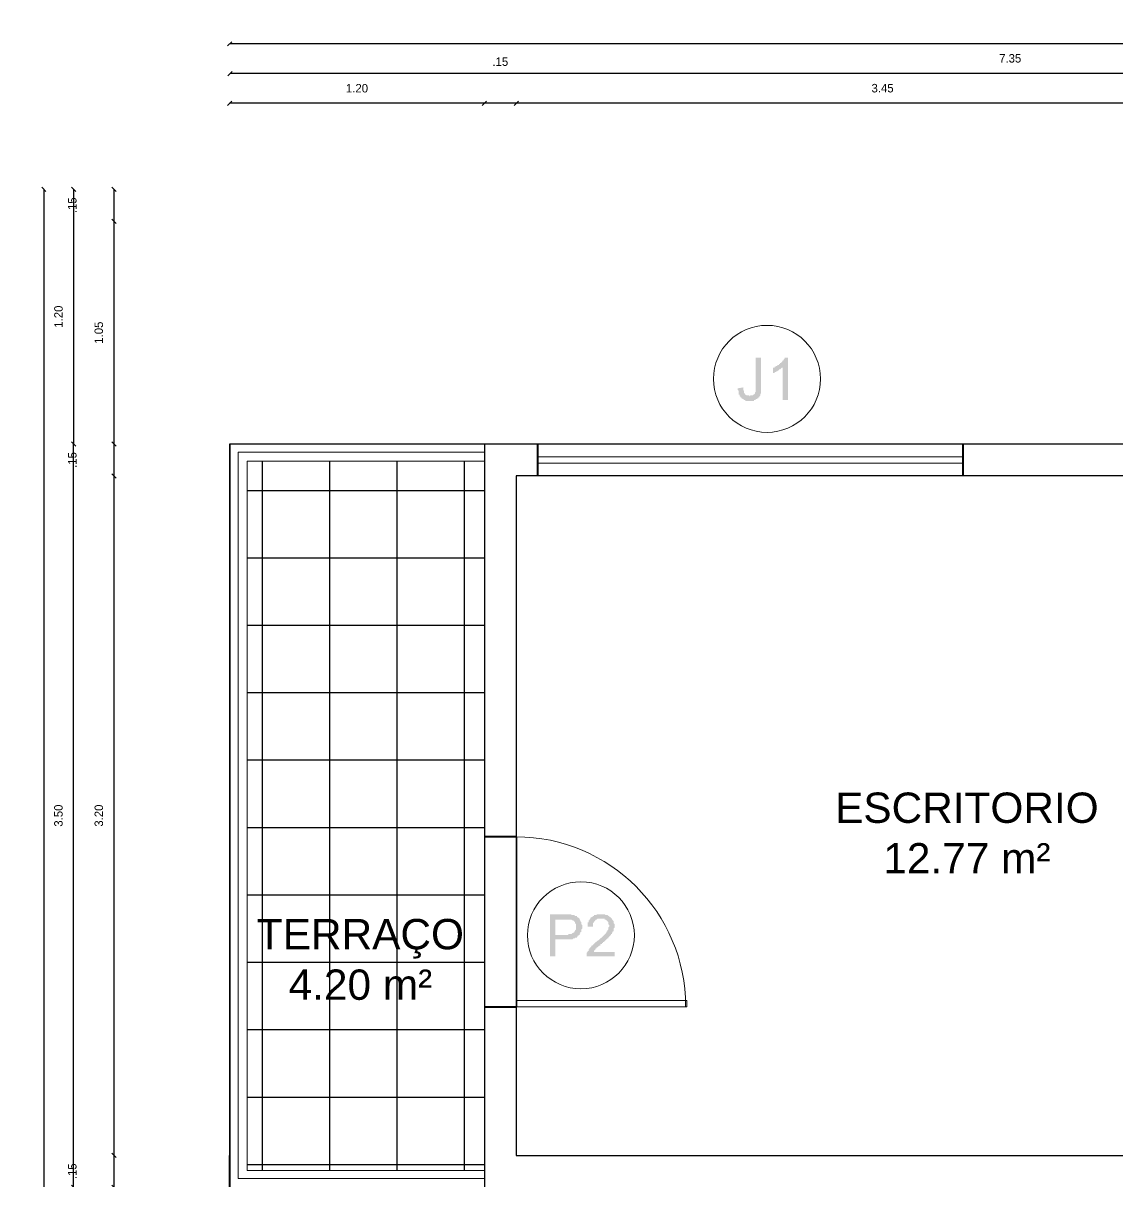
# Model space of a CAD drawing. Header units: metres. Extents: x 6 to 145, y 4 to 18.
# Drawn here: x 41.1 to 46.26, y 11.35 to 16.81 of the extents above; entities that cross this region are included whole.
import ezdxf

# ---------------------------------------------------------------- set-up
doc = ezdxf.new("R2010")
doc.units = ezdxf.units.M
doc.linetypes.add('DASHED2', pattern=[0.375, 0.25, -0.125])
doc.layers.get('0').update_dxf_attribs({"linetype": 'DASHED2'})
for name, color, linetype in [('03-parede vista', 6, 'Continuous'), ('05-esquadria vista', 5, 'Continuous'), ('18-Textos', 7, 'Continuous'), ('ARQ - Cotas', 9, 'Continuous'), ('ARQ_', 7, 'Continuous'), ('B_02', 7, 'Continuous'), ('COTA', 5, 'Continuous'), ('MB 01', 7, 'Continuous'), ('O 01', 7, 'Continuous'), ('Q_ESQ CT', 7, 'Continuous'), ('XT', 7, 'Continuous')]:
    doc.layers.add(name, color=color, linetype=linetype)
doc.styles.add('ISA', font='stylu.ttf')
doc.styles.get("Standard").update_dxf_attribs({"font": 'arial.ttf'})
doc.dimstyles.new('ANAPAULA25', dxfattribs={"dimscale": 0, "dimtxt": 0.04, "dimasz": 0.02, "dimexe": 0.1, "dimexo": 0.4, "dimgap": 0.05, "dimtad": 1, "dimzin": 4, "dimdsep": 46, "dimtxsty": 'ISA', "dimblk": 'OBLIQUE', "dimcen": 0.03, "dimse1": 1, "dimse2": 1, "dimclrd": 256, "dimclrt": 256, "dimadec": 0, "dimazin": 0, "dimtfac": 1, "dimtmove": 2, "dimatfit": 3, "dimldrblk": 'OPEN30', "dimfxl": 0.1, "dimtolj": 1, "dimtzin": 0, "dimlwd": -1, "dimarcsym": 0})

# ---------------------------------------------------------------- blocks, each defined once
blk = doc.blocks.new('_Oblique')
at = {"color": 0, "linetype": 'ByBlock', "lineweight": -2}
blk.add_line((-0.5, -0.5), (0.5, 0.5), dxfattribs=at)
blk = doc.blocks.new('*D265')
at = {"layer": 'COTA', "ltscale": 1000, "transparency": 16777216}
blk.add_line((43.2734, 4.4915), (43.4234, 4.4915), dxfattribs=at)
at = {"layer": 'Defpoints', "color": 0, "ltscale": 1000, "transparency": 16777216}
for p in [(43.4234, 11.4732), (43.2734, 11.3232), (43.4234, 4.4915)]:
    blk.add_point(p, dxfattribs=at)
at = {"layer": 'COTA', "ltscale": 1000, "transparency": 16777216, "xscale": 0.02, "yscale": 0.02, "zscale": 0.02, "rotation": 180}
blk.add_blockref('_Oblique', (43.2734, 4.4915), dxfattribs=at)
at = {"layer": 'COTA', "ltscale": 1000, "transparency": 16777216, "xscale": 0.02, "yscale": 0.02, "zscale": 0.02}
blk.add_blockref('_Oblique', (43.4234, 4.4915), dxfattribs=at)
at = {"layer": 'COTA', "ltscale": 1000, "transparency": 16777216, "insert": (43.3484, 4.2539), "char_height": 0.04, "attachment_point": 5, "style": 'ISA'}
blk.add_mtext('\\A1;.15', dxfattribs=at)
blk = doc.blocks.new('_Open30')
at = {"layer": 'ARQ - Cotas', "color": 0, "lineweight": -2}
for p, q in [((-1, 0.27), (0, 0)), ((0, 0), (-1, -0.27)), ((0, 0), (-1, 0))]:
    blk.add_line(p, q, dxfattribs=at)
blk = doc.blocks.new('*D266')
at = {"layer": 'COTA', "ltscale": 1000, "transparency": 16777216}
blk.add_line((43.4234, 4.4915), (44.6734, 4.4915), dxfattribs=at)
at = {"layer": 'Defpoints', "color": 0, "ltscale": 1000, "transparency": 16777216}
for p in [(43.4234, 11.4732), (44.6734, 11.3232), (44.6734, 4.4915)]:
    blk.add_point(p, dxfattribs=at)
at = {"layer": 'COTA', "ltscale": 1000, "transparency": 16777216, "xscale": 0.02, "yscale": 0.02, "zscale": 0.02, "rotation": 180}
blk.add_blockref('_Oblique', (43.4234, 4.4915), dxfattribs=at)
at = {"layer": 'COTA', "ltscale": 1000, "transparency": 16777216, "xscale": 0.02, "yscale": 0.02, "zscale": 0.02}
blk.add_blockref('_Oblique', (44.6734, 4.4915), dxfattribs=at)
at = {"layer": 'COTA', "ltscale": 1000, "transparency": 16777216, "insert": (44.0484, 4.5624), "char_height": 0.04, "attachment_point": 5, "style": 'ISA'}
blk.add_mtext('\\A1;1.25', dxfattribs=at)
blk = doc.blocks.new('*D300')
at = {"layer": 'COTA', "ltscale": 1000, "transparency": 16777216}
blk.add_line((46.8734, 16.4281), (43.4234, 16.4281), dxfattribs=at)
at = {"layer": 'Defpoints', "color": 0, "ltscale": 1000, "transparency": 16777216}
for p in [(43.4234, 16.4281), (43.4234, 14.6732), (46.8734, 14.6732)]:
    blk.add_point(p, dxfattribs=at)
at = {"layer": 'COTA', "ltscale": 1000, "transparency": 16777216, "xscale": 0.02, "yscale": 0.02, "zscale": 0.02, "rotation": 180}
blk.add_blockref('_Oblique', (43.4234, 16.4281), dxfattribs=at)
at = {"layer": 'COTA', "ltscale": 1000, "transparency": 16777216, "xscale": 0.02, "yscale": 0.02, "zscale": 0.02}
blk.add_blockref('_Oblique', (46.8734, 16.4281), dxfattribs=at)
at = {"layer": 'COTA', "ltscale": 1000, "transparency": 16777216, "insert": (45.1484, 16.499), "char_height": 0.04, "attachment_point": 5, "style": 'ISA'}
blk.add_mtext('\\A1;3.45', dxfattribs=at)
blk = doc.blocks.new('*D301')
at = {"layer": 'COTA', "ltscale": 1000, "transparency": 16777216}
blk.add_line((43.4234, 16.4281), (43.2734, 16.4281), dxfattribs=at)
at = {"layer": 'Defpoints', "color": 0, "ltscale": 1000, "transparency": 16777216}
for p in [(43.2734, 16.4281), (43.2734, 14.6732), (43.4234, 14.6732)]:
    blk.add_point(p, dxfattribs=at)
at = {"layer": 'COTA', "ltscale": 1000, "transparency": 16777216, "xscale": 0.02, "yscale": 0.02, "zscale": 0.02, "rotation": 180}
blk.add_blockref('_Oblique', (43.2734, 16.4281), dxfattribs=at)
at = {"layer": 'COTA', "ltscale": 1000, "transparency": 16777216, "xscale": 0.02, "yscale": 0.02, "zscale": 0.02}
blk.add_blockref('_Oblique', (43.4234, 16.4281), dxfattribs=at)
at = {"layer": 'COTA', "ltscale": 1000, "transparency": 16777216, "insert": (43.3484, 16.624), "char_height": 0.04, "attachment_point": 5, "style": 'ISA'}
blk.add_mtext('\\A1;.15', dxfattribs=at)
blk = doc.blocks.new('*D302')
at = {"layer": 'COTA', "ltscale": 1000, "transparency": 16777216}
blk.add_line((43.2734, 16.4281), (42.0734, 16.4281), dxfattribs=at)
at = {"layer": 'Defpoints', "color": 0, "ltscale": 1000, "transparency": 16777216}
for p in [(42.0734, 16.4281), (42.0734, 14.8232), (43.2734, 14.8232)]:
    blk.add_point(p, dxfattribs=at)
at = {"layer": 'COTA', "ltscale": 1000, "transparency": 16777216, "xscale": 0.02, "yscale": 0.02, "zscale": 0.02, "rotation": 180}
blk.add_blockref('_Oblique', (42.0734, 16.4281), dxfattribs=at)
at = {"layer": 'COTA', "ltscale": 1000, "transparency": 16777216, "xscale": 0.02, "yscale": 0.02, "zscale": 0.02}
blk.add_blockref('_Oblique', (43.2734, 16.4281), dxfattribs=at)
at = {"layer": 'COTA', "ltscale": 1000, "transparency": 16777216, "insert": (42.6734, 16.4988), "char_height": 0.04, "attachment_point": 5, "style": 'ISA'}
blk.add_mtext('\\A1;1.20', dxfattribs=at)
blk = doc.blocks.new('*D305')
at = {"layer": 'COTA', "ltscale": 1000, "transparency": 16777216}
blk.add_line((49.4234, 16.5681), (42.0757, 16.5681), dxfattribs=at)
at = {"layer": 'Defpoints', "color": 0, "ltscale": 1000, "transparency": 16777216}
for p in [(42.0757, 16.5681), (42.0757, 14.8226), (49.4234, 14.8232)]:
    blk.add_point(p, dxfattribs=at)
at = {"layer": 'COTA', "ltscale": 1000, "transparency": 16777216, "xscale": 0.02, "yscale": 0.02, "zscale": 0.02, "rotation": 180}
blk.add_blockref('_Oblique', (42.0757, 16.5681), dxfattribs=at)
at = {"layer": 'COTA', "ltscale": 1000, "transparency": 16777216, "xscale": 0.02, "yscale": 0.02, "zscale": 0.02}
blk.add_blockref('_Oblique', (49.4234, 16.5681), dxfattribs=at)
at = {"layer": 'COTA', "ltscale": 1000, "transparency": 16777216, "insert": (45.7496, 16.6396), "char_height": 0.04, "attachment_point": 5, "style": 'ISA'}
blk.add_mtext('\\A1;7.35', dxfattribs=at)
blk = doc.blocks.new('*D306')
at = {"layer": 'COTA', "ltscale": 1000, "transparency": 16777216}
blk.add_line((56.1734, 16.7081), (42.0734, 16.7081), dxfattribs=at)
at = {"layer": 'Defpoints', "color": 0, "ltscale": 1000, "transparency": 16777216}
for p in [(42.0734, 16.7081), (42.0734, 12.0732), (56.1734, 12.0732)]:
    blk.add_point(p, dxfattribs=at)
at = {"layer": 'COTA', "ltscale": 1000, "transparency": 16777216, "xscale": 0.02, "yscale": 0.02, "zscale": 0.02, "rotation": 180}
blk.add_blockref('_Oblique', (42.0734, 16.7081), dxfattribs=at)
at = {"layer": 'COTA', "ltscale": 1000, "transparency": 16777216, "xscale": 0.02, "yscale": 0.02, "zscale": 0.02}
blk.add_blockref('_Oblique', (56.1734, 16.7081), dxfattribs=at)
at = {"layer": 'COTA', "ltscale": 1000, "transparency": 16777216, "insert": (49.1234, 16.7792), "char_height": 0.04, "attachment_point": 5, "style": 'ISA'}
blk.add_mtext('\\A1;14.10', dxfattribs=at)
blk = doc.blocks.new('*D307')
at = {"layer": 'COTA', "ltscale": 1000, "transparency": 16777216}
blk.add_line((41.5287, 16.0232), (41.5287, 15.8725), dxfattribs=at)
at = {"layer": 'Defpoints', "color": 0, "ltscale": 1000, "transparency": 16777216}
for p in [(49.4234, 16.0232), (41.5287, 15.8725), (49.425, 15.8725)]:
    blk.add_point(p, dxfattribs=at)
at = {"layer": 'COTA', "ltscale": 1000, "transparency": 16777216, "xscale": 0.02, "yscale": 0.02, "zscale": 0.02}
for p, rotation in [((41.5287, 16.0232), 90), ((41.5287, 15.8725), 270)]:
    blk.add_blockref('_Oblique', p, dxfattribs=dict(at, rotation=rotation))
at = {"layer": 'COTA', "ltscale": 1000, "transparency": 16777216, "insert": (41.3328, 15.9478), "char_height": 0.04, "attachment_point": 5, "rotation": 90, "style": 'ISA'}
blk.add_mtext('\\A1;.15', dxfattribs=at)
blk = doc.blocks.new('*D308')
at = {"layer": 'COTA', "ltscale": 1000, "transparency": 16777216}
blk.add_line((41.5287, 15.8725), (41.5287, 14.8232), dxfattribs=at)
at = {"layer": 'Defpoints', "color": 0, "ltscale": 1000, "transparency": 16777216}
for p in [(49.425, 15.8725), (41.5287, 14.8232), (49.425, 14.8232)]:
    blk.add_point(p, dxfattribs=at)
at = {"layer": 'COTA', "ltscale": 1000, "transparency": 16777216, "xscale": 0.02, "yscale": 0.02, "zscale": 0.02}
for p, rotation in [((41.5287, 15.8725), 90), ((41.5287, 14.8232), 270)]:
    blk.add_blockref('_Oblique', p, dxfattribs=dict(at, rotation=rotation))
at = {"layer": 'COTA', "ltscale": 1000, "transparency": 16777216, "insert": (41.4576, 15.3478), "char_height": 0.04, "attachment_point": 5, "rotation": 90, "style": 'ISA'}
blk.add_mtext('\\A1;1.05', dxfattribs=at)
blk = doc.blocks.new('*D309')
at = {"layer": 'COTA', "ltscale": 1000, "transparency": 16777216}
blk.add_line((41.5287, 14.8232), (41.5287, 14.6732), dxfattribs=at)
at = {"layer": 'Defpoints', "color": 0, "ltscale": 1000, "transparency": 16777216}
for p in [(49.4234, 14.8232), (41.5287, 14.6732), (49.4234, 14.6732)]:
    blk.add_point(p, dxfattribs=at)
at = {"layer": 'COTA', "ltscale": 1000, "transparency": 16777216, "xscale": 0.02, "yscale": 0.02, "zscale": 0.02}
for p, rotation in [((41.5287, 14.8232), 90), ((41.5287, 14.6732), 270)]:
    blk.add_blockref('_Oblique', p, dxfattribs=dict(at, rotation=rotation))
at = {"layer": 'COTA', "ltscale": 1000, "transparency": 16777216, "insert": (41.3328, 14.7482), "char_height": 0.04, "attachment_point": 5, "rotation": 90, "style": 'ISA'}
blk.add_mtext('\\A1;.15', dxfattribs=at)
blk = doc.blocks.new('*D310')
at = {"layer": 'COTA', "ltscale": 1000, "transparency": 16777216}
blk.add_line((41.5287, 14.6732), (41.5287, 11.4732), dxfattribs=at)
at = {"layer": 'Defpoints', "color": 0, "ltscale": 1000, "transparency": 16777216}
for p in [(43.4234, 14.6732), (41.5287, 11.4732), (43.4234, 11.4732)]:
    blk.add_point(p, dxfattribs=at)
at = {"layer": 'COTA', "ltscale": 1000, "transparency": 16777216, "xscale": 0.02, "yscale": 0.02, "zscale": 0.02}
for p, rotation in [((41.5287, 14.6732), 90), ((41.5287, 11.4732), 270)]:
    blk.add_blockref('_Oblique', p, dxfattribs=dict(at, rotation=rotation))
at = {"layer": 'COTA', "ltscale": 1000, "transparency": 16777216, "insert": (41.4578, 13.0732), "char_height": 0.04, "attachment_point": 5, "rotation": 90, "style": 'ISA'}
blk.add_mtext('\\A1;3.20', dxfattribs=at)
blk = doc.blocks.new('*D311')
at = {"layer": 'COTA', "ltscale": 1000, "transparency": 16777216}
blk.add_line((41.5287, 11.4732), (41.5287, 11.3232), dxfattribs=at)
at = {"layer": 'Defpoints', "color": 0, "ltscale": 1000, "transparency": 16777216}
for p in [(43.4234, 11.4732), (41.5287, 11.3232), (43.4234, 11.3232)]:
    blk.add_point(p, dxfattribs=at)
at = {"layer": 'COTA', "ltscale": 1000, "transparency": 16777216, "xscale": 0.02, "yscale": 0.02, "zscale": 0.02}
for p, rotation in [((41.5287, 11.4732), 90), ((41.5287, 11.3232), 270)]:
    blk.add_blockref('_Oblique', p, dxfattribs=dict(at, rotation=rotation))
at = {"layer": 'COTA', "ltscale": 1000, "transparency": 16777216, "insert": (41.3328, 11.3982), "char_height": 0.04, "attachment_point": 5, "rotation": 90, "style": 'ISA'}
blk.add_mtext('\\A1;.15', dxfattribs=at)
blk = doc.blocks.new('*D318')
at = {"layer": 'COTA', "ltscale": 1000, "transparency": 16777216}
blk.add_line((41.3387, 11.3232), (41.3387, 14.8232), dxfattribs=at)
at = {"layer": 'Defpoints', "color": 0, "ltscale": 1000, "transparency": 16777216}
for p in [(41.3387, 14.8232), (42.0734, 14.8232), (42.0734, 11.3232)]:
    blk.add_point(p, dxfattribs=at)
at = {"layer": 'COTA', "ltscale": 1000, "transparency": 16777216, "xscale": 0.02, "yscale": 0.02, "zscale": 0.02}
for p, rotation in [((41.3387, 14.8232), 90), ((41.3387, 11.3232), 270)]:
    blk.add_blockref('_Oblique', p, dxfattribs=dict(at, rotation=rotation))
at = {"layer": 'COTA', "ltscale": 1000, "transparency": 16777216, "insert": (41.2676, 13.0732), "char_height": 0.04, "attachment_point": 5, "rotation": 90, "style": 'ISA'}
blk.add_mtext('\\A1;3.50', dxfattribs=at)
blk = doc.blocks.new('*D319')
at = {"layer": 'COTA', "ltscale": 1000, "transparency": 16777216}
blk.add_line((41.3387, 16.0232), (41.3387, 14.8232), dxfattribs=at)
at = {"layer": 'Defpoints', "color": 0, "ltscale": 1000, "transparency": 16777216}
for p in [(49.4234, 16.0232), (41.3387, 14.8232), (49.4234, 14.8232)]:
    blk.add_point(p, dxfattribs=at)
at = {"layer": 'COTA', "ltscale": 1000, "transparency": 16777216, "xscale": 0.02, "yscale": 0.02, "zscale": 0.02}
for p, rotation in [((41.3387, 16.0232), 90), ((41.3387, 14.8232), 270)]:
    blk.add_blockref('_Oblique', p, dxfattribs=dict(at, rotation=rotation))
at = {"layer": 'COTA', "ltscale": 1000, "transparency": 16777216, "insert": (41.2679, 15.4232), "char_height": 0.04, "attachment_point": 5, "rotation": 90, "style": 'ISA'}
blk.add_mtext('\\A1;1.20', dxfattribs=at)
blk = doc.blocks.new('*D320')
at = {"layer": 'COTA', "ltscale": 1000, "transparency": 16777216}
blk.add_line((41.1987, 16.0232), (41.1987, 5.8732), dxfattribs=at)
at = {"layer": 'Defpoints', "color": 0, "ltscale": 1000, "transparency": 16777216}
for p in [(49.4234, 16.0232), (41.1987, 5.8732), (51.2234, 5.8732)]:
    blk.add_point(p, dxfattribs=at)
at = {"layer": 'COTA', "ltscale": 1000, "transparency": 16777216, "xscale": 0.02, "yscale": 0.02, "zscale": 0.02}
for p, rotation in [((41.1987, 16.0232), 90), ((41.1987, 5.8732), 270)]:
    blk.add_blockref('_Oblique', p, dxfattribs=dict(at, rotation=rotation))
at = {"layer": 'COTA', "ltscale": 1000, "transparency": 16777216, "insert": (41.1276, 10.9482), "char_height": 0.04, "attachment_point": 5, "rotation": 90, "style": 'ISA'}
blk.add_mtext('\\A1;10.15', dxfattribs=at)

msp = doc.modelspace()

# ---------------------------------------------------------------- hatches: boundary and pattern name
at = {"ltscale": 1000}
h = msp.add_hatch(dxfattribs=at)
h.set_pattern_fill('ANSI37', color=8, scale=0.1, angle=45)
h.paths.add_polyline_path([(43.2734, 14.7422), (42.1562, 14.7422), (42.1562, 11.402), (43.2734, 11.402)])
h.paths.add_polyline_path([(42.1683, 12.1247), (43.215, 12.1247), (43.215, 12.6575), (42.1683, 12.6575)], flags=24)
at = {"layer": 'XT', "transparency": 33554559}
for points in [[(44.4667, 15.0857), (44.4921, 15.09), (44.4921, 15.0857), (44.4921, 15.0815), (44.4921, 15.0773), (44.4921, 15.0773), (44.4963, 15.073), (44.4963, 15.0688), (44.4963, 15.0688), (44.4963, 15.0646), (44.4963, 15.0646), (44.5005, 15.0603), (44.5005, 15.0603), (44.5005, 15.0603), (44.5005, 15.0561), (44.5048, 15.0561), (44.5048, 15.0561), (44.509, 15.0519), (44.509, 15.0519), (44.5132, 15.0519), (44.5132, 15.0519), (44.5175, 15.0519), (44.5217, 15.0519), (44.5217, 15.0476), (44.5259, 15.0519), (44.5259, 15.0519), (44.5302, 15.0519), (44.5344, 15.0519), (44.5344, 15.0519), (44.5386, 15.0519), (44.5386, 15.0561), (44.5429, 15.0561), (44.5429, 15.0561), (44.5471, 15.0603), (44.5471, 15.0603), (44.5471, 15.0646), (44.5513, 15.0688), (44.5513, 15.0688), (44.5513, 15.0688), (44.5513, 15.073), (44.5513, 15.0773), (44.5513, 15.0773), (44.5513, 15.0815), (44.5513, 15.0857), (44.5513, 15.09), (44.5513, 15.09), (44.5513, 15.09), (44.5513, 15.2297), (44.5767, 15.2297), (44.5767, 15.0942), (44.5767, 15.09), (44.5767, 15.0857), (44.5767, 15.0815), (44.5767, 15.0815), (44.5767, 15.0773), (44.5767, 15.073), (44.5767, 15.073), (44.5767, 15.0688), (44.5767, 15.0646), (44.5767, 15.0646), (44.5767, 15.0603), (44.5725, 15.0603), (44.5725, 15.0561), (44.5725, 15.0561), (44.5725, 15.0561), (44.5725, 15.0519), (44.5683, 15.0476), (44.5683, 15.0476), (44.5683, 15.0434), (44.564, 15.0434), (44.564, 15.0392), (44.5598, 15.0392), (44.5598, 15.0392), (44.5556, 15.0349), (44.5556, 15.0349), (44.5513, 15.0349), (44.5513, 15.0307), (44.5471, 15.0307), (44.5471, 15.0307), (44.5429, 15.0307), (44.5429, 15.0265), (44.5386, 15.0265), (44.5344, 15.0265), (44.5344, 15.0265), (44.5302, 15.0265), (44.5259, 15.0265), (44.5259, 15.0265), (44.5217, 15.0265), (44.5175, 15.0265), (44.5175, 15.0265), (44.5132, 15.0265), (44.509, 15.0265), (44.509, 15.0265), (44.5048, 15.0265), (44.5005, 15.0307), (44.5005, 15.0307), (44.4963, 15.0307), (44.4963, 15.0307), (44.4921, 15.0349), (44.4921, 15.0349), (44.4878, 15.0349), (44.4878, 15.0392), (44.4836, 15.0392), (44.4836, 15.0392), (44.4836, 15.0434), (44.4794, 15.0434), (44.4794, 15.0434), (44.4794, 15.0476), (44.4751, 15.0476), (44.4751, 15.0519), (44.4751, 15.0519), (44.4751, 15.0561), (44.4709, 15.0561), (44.4709, 15.0603), (44.4709, 15.0646), (44.4709, 15.0646), (44.4709, 15.0688), (44.4709, 15.073), (44.4709, 15.073), (44.4667, 15.0773), (44.4667, 15.0815), (44.4667, 15.0857), (44.4667, 15.0857)], [(44.7038, 15.0307), (44.6784, 15.0307), (44.6784, 15.1873), (44.6784, 15.1831), (44.6741, 15.1831), (44.6741, 15.1831), (44.6699, 15.1789), (44.6699, 15.1789), (44.6657, 15.1746), (44.6657, 15.1746), (44.6614, 15.1746), (44.6614, 15.1704), (44.6572, 15.1704), (44.6572, 15.1704), (44.653, 15.1662), (44.653, 15.1662), (44.6487, 15.1662), (44.6445, 15.1619), (44.6445, 15.1619), (44.6403, 15.1619), (44.6403, 15.1577), (44.636, 15.1577), (44.6318, 15.1577), (44.6318, 15.1577), (44.6318, 15.1577), (44.6318, 15.1789), (44.6318, 15.1831), (44.636, 15.1831), (44.6403, 15.1831), (44.6403, 15.1873), (44.6445, 15.1873), (44.6445, 15.1873), (44.6487, 15.1916), (44.6487, 15.1916), (44.653, 15.1916), (44.653, 15.1958), (44.6572, 15.1958), (44.6614, 15.1958), (44.6614, 15.2), (44.6657, 15.2), (44.6657, 15.2043), (44.6657, 15.2043), (44.6699, 15.2043), (44.6699, 15.2085), (44.6741, 15.2085), (44.6741, 15.2127), (44.6784, 15.2127), (44.6784, 15.217), (44.6826, 15.217), (44.6826, 15.2212), (44.6826, 15.2212), (44.6868, 15.2254), (44.6868, 15.2254), (44.6868, 15.2297), (44.6868, 15.2297), (44.7038, 15.2297)], [(43.8867, 12.4313), (43.8867, 12.4101), (43.7554, 12.4101), (43.7554, 12.4101), (43.7554, 12.4143), (43.7554, 12.4186), (43.7554, 12.4186), (43.7554, 12.4228), (43.7554, 12.4228), (43.7554, 12.427), (43.7554, 12.427), (43.7597, 12.4313), (43.7597, 12.4313), (43.7597, 12.4355), (43.7639, 12.4355), (43.7639, 12.4397), (43.7639, 12.444), (43.7681, 12.444), (43.7681, 12.4482), (43.7681, 12.4482), (43.7724, 12.4524), (43.7724, 12.4524), (43.7724, 12.4524), (43.7766, 12.4567), (43.7766, 12.4567), (43.7766, 12.4609), (43.7808, 12.4609), (43.7808, 12.4609), (43.7851, 12.4651), (43.7851, 12.4651), (43.7893, 12.4694), (43.7893, 12.4694), (43.7935, 12.4736), (43.7935, 12.4736), (43.7978, 12.4778), (43.802, 12.4778), (43.802, 12.4821), (43.8062, 12.4821), (43.8062, 12.4863), (43.8105, 12.4863), (43.8147, 12.4905), (43.8147, 12.4905), (43.8189, 12.4948), (43.8189, 12.4948), (43.8232, 12.499), (43.8274, 12.499), (43.8274, 12.5032), (43.8316, 12.5032), (43.8316, 12.5075), (43.8359, 12.5075), (43.8359, 12.5117), (43.8359, 12.5117), (43.8401, 12.5117), (43.8401, 12.5159), (43.8443, 12.5159), (43.8443, 12.5202), (43.8443, 12.5202), (43.8443, 12.5202), (43.8486, 12.5244), (43.8486, 12.5244), (43.8486, 12.5286), (43.8528, 12.5286), (43.8528, 12.5329), (43.857, 12.5371), (43.857, 12.5371), (43.857, 12.5413), (43.857, 12.5413), (43.857, 12.5456), (43.8613, 12.5498), (43.8613, 12.5498), (43.8613, 12.554), (43.8613, 12.554), (43.8613, 12.5583), (43.8613, 12.5583), (43.857, 12.5625), (43.857, 12.5667), (43.857, 12.5667), (43.857, 12.571), (43.857, 12.571), (43.8528, 12.5752), (43.8528, 12.5752), (43.8486, 12.5794), (43.8486, 12.5794), (43.8486, 12.5794), (43.8443, 12.5837), (43.8443, 12.5837), (43.8401, 12.5837), (43.8401, 12.5879), (43.8359, 12.5879), (43.8316, 12.5879), (43.8316, 12.5879), (43.8274, 12.5879), (43.8232, 12.5879), (43.8232, 12.5879), (43.8189, 12.5879), (43.8147, 12.5879), (43.8147, 12.5879), (43.8105, 12.5879), (43.8062, 12.5879), (43.8062, 12.5879), (43.802, 12.5837), (43.802, 12.5837), (43.7978, 12.5837), (43.7978, 12.5794), (43.7935, 12.5794), (43.7935, 12.5794), (43.7935, 12.5752), (43.7893, 12.5752), (43.7893, 12.571), (43.7893, 12.571), (43.7851, 12.5667), (43.7851, 12.5667), (43.7851, 12.5625), (43.7851, 12.5583), (43.7851, 12.5583), (43.7851, 12.554), (43.7851, 12.5498), (43.7851, 12.5498), (43.7597, 12.5498), (43.7597, 12.554), (43.7597, 12.5583), (43.7597, 12.5625), (43.7597, 12.5625), (43.7597, 12.5667), (43.7597, 12.571), (43.7639, 12.571), (43.7639, 12.5752), (43.7639, 12.5752), (43.7639, 12.5794), (43.7681, 12.5794), (43.7681, 12.5837), (43.7681, 12.5837), (43.7724, 12.5879), (43.7724, 12.5879), (43.7724, 12.5921), (43.7766, 12.5921), (43.7766, 12.5964), (43.7808, 12.5964), (43.7808, 12.5964), (43.7851, 12.6006), (43.7851, 12.6006), (43.7893, 12.6006), (43.7893, 12.6048), (43.7935, 12.6048), (43.7935, 12.6048), (43.7978, 12.6048), (43.802, 12.6048), (43.802, 12.6091), (43.8062, 12.6091), (43.8105, 12.6091), (43.8105, 12.6091), (43.8147, 12.6091), (43.8189, 12.6091), (43.8189, 12.6091), (43.8232, 12.6091), (43.8274, 12.6091), (43.8274, 12.6091), (43.8316, 12.6091), (43.8359, 12.6091), (43.8359, 12.6091), (43.8401, 12.6091), (43.8443, 12.6048), (43.8443, 12.6048), (43.8486, 12.6048), (43.8528, 12.6048), (43.8528, 12.6048), (43.857, 12.6006), (43.857, 12.6006), (43.8613, 12.6006), (43.8613, 12.5964), (43.8655, 12.5964), (43.8655, 12.5964), (43.8697, 12.5921), (43.8697, 12.5921), (43.8697, 12.5921), (43.874, 12.5879), (43.874, 12.5879), (43.874, 12.5837), (43.8782, 12.5837), (43.8782, 12.5794), (43.8782, 12.5794), (43.8824, 12.5752), (43.8824, 12.5752), (43.8824, 12.571), (43.8824, 12.5667), (43.8824, 12.5667), (43.8867, 12.5625), (43.8867, 12.5583), (43.8867, 12.5583), (43.8867, 12.554), (43.8867, 12.554), (43.8867, 12.5498), (43.8867, 12.5498), (43.8867, 12.5456), (43.8824, 12.5413), (43.8824, 12.5413), (43.8824, 12.5371), (43.8824, 12.5329), (43.8824, 12.5329), (43.8824, 12.5286), (43.8782, 12.5286), (43.8782, 12.5244), (43.8782, 12.5244), (43.874, 12.5202), (43.874, 12.5202), (43.874, 12.5159), (43.8697, 12.5159), (43.8697, 12.5117), (43.8655, 12.5075), (43.8655, 12.5075), (43.8655, 12.5075), (43.8613, 12.5032), (43.8613, 12.5032), (43.8613, 12.5032), (43.857, 12.499), (43.857, 12.499), (43.857, 12.4948), (43.8528, 12.4948), (43.8528, 12.4948), (43.8486, 12.4905), (43.8486, 12.4905), (43.8443, 12.4863), (43.8443, 12.4863), (43.8401, 12.4821), (43.8401, 12.4821), (43.8359, 12.4778), (43.8316, 12.4778), (43.8316, 12.4736), (43.8274, 12.4736), (43.8274, 12.4694), (43.8232, 12.4694), (43.8189, 12.4651), (43.8189, 12.4609), (43.8147, 12.4609), (43.8105, 12.4567), (43.8105, 12.4567), (43.8062, 12.4524), (43.8062, 12.4524), (43.802, 12.4524), (43.802, 12.4482), (43.802, 12.4482), (43.7978, 12.4482), (43.7978, 12.444), (43.7978, 12.444), (43.7978, 12.444), (43.7935, 12.4397), (43.7935, 12.4397), (43.7893, 12.4355), (43.7893, 12.4355), (43.7893, 12.4313), (43.7893, 12.4313)]]:
    msp.add_hatch(color=256, dxfattribs=at).paths.add_polyline_path(points)
h = msp.add_hatch(color=256, dxfattribs=at)
h.paths.add_polyline_path([(43.5818, 12.4101), (43.5818, 12.6091), (43.6538, 12.6091), (43.6581, 12.6091), (43.6623, 12.6091), (43.6665, 12.6091), (43.6708, 12.6091), (43.6708, 12.6091), (43.675, 12.6091), (43.6792, 12.6091), (43.6792, 12.6091), (43.6835, 12.6091), (43.6835, 12.6048), (43.6877, 12.6048), (43.6877, 12.6048), (43.6919, 12.6048), (43.6962, 12.6048), (43.6962, 12.6048), (43.7004, 12.6006), (43.7046, 12.6006), (43.7046, 12.6006), (43.7089, 12.6006), (43.7089, 12.5964), (43.7089, 12.5964), (43.7131, 12.5964), (43.7131, 12.5921), (43.7173, 12.5921), (43.7173, 12.5921), (43.7216, 12.5879), (43.7216, 12.5837), (43.7216, 12.5837), (43.7258, 12.5794), (43.7258, 12.5794), (43.7258, 12.5794), (43.7258, 12.5752), (43.73, 12.571), (43.73, 12.571), (43.73, 12.5667), (43.73, 12.5667), (43.73, 12.5625), (43.7343, 12.5583), (43.7343, 12.5583), (43.7343, 12.554), (43.7343, 12.5498), (43.7343, 12.5498), (43.7343, 12.5456), (43.7343, 12.5456), (43.7343, 12.5413), (43.73, 12.5371), (43.73, 12.5371), (43.73, 12.5329), (43.73, 12.5329), (43.73, 12.5286), (43.73, 12.5244), (43.7258, 12.5244), (43.7258, 12.5202), (43.7258, 12.5202), (43.7216, 12.5159), (43.7216, 12.5159), (43.7216, 12.5117), (43.7173, 12.5117), (43.7173, 12.5075), (43.7173, 12.5075), (43.7131, 12.5075), (43.7131, 12.5032), (43.7131, 12.5032), (43.7089, 12.5032), (43.7089, 12.499), (43.7046, 12.499), (43.7046, 12.499), (43.7004, 12.499), (43.7004, 12.4948), (43.6962, 12.4948), (43.6962, 12.4948), (43.6919, 12.4948), (43.6919, 12.4948), (43.6877, 12.4905), (43.6835, 12.4905), (43.6835, 12.4905), (43.6792, 12.4905), (43.675, 12.4905), (43.6708, 12.4905), (43.6708, 12.4905), (43.6665, 12.4905), (43.6623, 12.4905), (43.6581, 12.4905), (43.6581, 12.4905), (43.6073, 12.4905), (43.6073, 12.4101)], flags=0)
h.paths.add_polyline_path([(43.6073, 12.5117), (43.6581, 12.5117), (43.6623, 12.5117), (43.6665, 12.5117), (43.6665, 12.5117), (43.6708, 12.5159), (43.675, 12.5159), (43.6792, 12.5159), (43.6792, 12.5159), (43.6835, 12.5159), (43.6835, 12.5159), (43.6877, 12.5202), (43.6877, 12.5202), (43.6919, 12.5202), (43.6919, 12.5202), (43.6962, 12.5244), (43.6962, 12.5244), (43.6962, 12.5244), (43.6962, 12.5286), (43.7004, 12.5286), (43.7004, 12.5329), (43.7004, 12.5329), (43.7046, 12.5371), (43.7046, 12.5371), (43.7046, 12.5413), (43.7046, 12.5456), (43.7046, 12.5456), (43.7046, 12.5498), (43.7046, 12.554), (43.7046, 12.554), (43.7046, 12.5583), (43.7046, 12.5625), (43.7046, 12.5625), (43.7004, 12.5667), (43.7004, 12.5667), (43.7004, 12.571), (43.7004, 12.571), (43.6962, 12.5752), (43.6962, 12.5752), (43.6919, 12.5794), (43.6919, 12.5794), (43.6877, 12.5794), (43.6877, 12.5794), (43.6835, 12.5837), (43.6835, 12.5837), (43.6792, 12.5837), (43.6792, 12.5837), (43.675, 12.5837), (43.675, 12.5837), (43.6708, 12.5837), (43.6665, 12.5837), (43.6665, 12.5837), (43.6623, 12.5837), (43.6581, 12.5837), (43.6073, 12.5837)], flags=0)

# ---------------------------------------------------------------- linework, layer by layer
at = {"layer": '03-parede vista', "color": 0}
for p, q in [((49.4234, 14.8232), (42.0734, 14.8232)), ((43.2734, 14.8232), (43.2734, 11.3232)), ((46.8734, 14.6732), (43.4234, 14.6732)), ((43.4234, 14.6732), (43.4234, 11.4732)), ((43.4234, 11.4732), (47.9234, 11.4732))]:
    msp.add_line(p, q, dxfattribs=at)
at = {"layer": '05-esquadria vista', "color": 0}
for p, q in [((42.0734, 14.8232), (42.0734, 14.6732)), ((42.0734, 14.6732), (42.0734, 11.4732)), ((42.0734, 11.3232), (42.0734, 11.4732))]:
    msp.add_line(p, q, dxfattribs=at)
at = {"layer": '05-esquadria vista', "color": 0, "lineweight": 9}
for p, q in [((43.2738, 14.8226), (42.0757, 14.8226)), ((42.0757, 14.8226), (42.0757, 11.3216))]:
    msp.add_line(p, q, dxfattribs=at)
at = {"layer": '05-esquadria vista', "color": 0, "lineweight": 40}
for p, q in [((43.5236, 14.8226), (43.5236, 14.6745)), ((45.526, 14.8226), (45.526, 14.6745))]:
    msp.add_line(p, q, dxfattribs=at)
at = {"layer": '05-esquadria vista', "color": 0, "lineweight": 20}
for p, q in [((43.5236, 14.8226), (45.526, 14.8226)), ((43.2738, 14.7845), (42.1138, 14.7845)), ((42.1138, 14.7845), (42.1138, 11.3639)), ((43.2738, 14.7422), (42.1562, 14.7422)), ((42.1562, 14.7422), (42.1562, 11.402)), ((43.5236, 14.7634), (45.526, 14.7634)), ((43.5236, 14.7337), (45.526, 14.7337)), ((43.5236, 14.6745), (45.526, 14.6745)), ((42.1138, 11.3639), (43.2738, 11.3639)), ((42.1562, 11.402), (43.2738, 11.402))]:
    msp.add_line(p, q, dxfattribs=at)
at = {"layer": 'ARQ_', "lineweight": 40}
for p, q in [((43.4262, 12.9726), (43.2738, 12.9726)), ((43.2738, 12.1725), (43.4262, 12.1725))]:
    msp.add_line(p, q, dxfattribs=at)
at = {"layer": 'B_02', "lineweight": 20}
for centre in [(44.6043, 15.1302), (43.7279, 12.5096)]:
    msp.add_circle(centre, 0.2519, dxfattribs=at)
at = {"layer": 'MB 01', "lineweight": 9}
msp.add_arc((43.4231, 12.1751), 0.798, 0, 90, dxfattribs=at)
at = {"layer": 'O 01', "lineweight": 9}
for p, q in [((43.2738, 12.1725), (43.2738, 12.9726)), ((43.4262, 12.1725), (43.4262, 12.9726))]:
    msp.add_line(p, q, dxfattribs=at)
at = {"layer": 'Q_ESQ CT', "lineweight": 20}
for p, q in [((43.4262, 12.1725), (43.4262, 12.2021)), ((43.4262, 12.2021), (44.2263, 12.2021)), ((44.2263, 12.1725), (43.4262, 12.1725)), ((44.2263, 12.2021), (44.2263, 12.1725))]:
    msp.add_line(p, q, dxfattribs=at)

# ---------------------------------------------------------------- texts
at = {"layer": '18-Textos', "color": 0, "ltscale": 1000, "char_height": 0.1428, "attachment_point": 1}
for s, insert in [('\\pxqc;ESCRITORIO\\P12.77 m²', (44.819, 13.1819)), ('\\pxqc;TERRAÇO\\P4.20 m²', (41.963, 12.5866))]:
    msp.add_mtext_dynamic_manual_height_columns(s, width=1.453047, gutter_width=12.5, heights=[0.4935], dxfattribs=dict(at, insert=insert))

# ---------------------------------------------------------------- dimensions: what is measured, and where the dimension line sits
at = {"layer": 'COTA', "ltscale": 1000}
for base, p1, p2, picture, middle in [((42.0734, 16.7081), (56.1734, 12.0732), (42.0734, 12.0732), '*D306', (49.1234, 16.7792)), ((42.0757, 16.5681), (49.4234, 14.8232), (42.0757, 14.8226), '*D305', (45.7496, 16.6396)), ((43.2734, 16.4281), (43.4234, 14.6732), (43.2734, 14.6732), '*D301', (43.3484, 16.624)), ((42.0734, 16.4281), (43.2734, 14.8232), (42.0734, 14.8232), '*D302', (42.6734, 16.4988)), ((43.4234, 16.4281), (46.8734, 14.6732), (43.4234, 14.6732), '*D300', (45.1484, 16.499)), ((43.4234, 4.4915), (43.2734, 11.3232), (43.4234, 11.4732), '*D265', (43.3484, 4.2539)), ((44.6734, 4.4915), (43.4234, 11.4732), (44.6734, 11.3232), '*D266', (44.0484, 4.5624))]:
    dim = msp.add_linear_dim(base=base, p1=p1, p2=p2, dimstyle='ANAPAULA25', override={"dimscale": 1}, dxfattribs=at)
    dim.commit()
    dim.dimension.update_dxf_attribs({"geometry": picture, "text_midpoint": middle})
for base, p1, p2, picture, middle in [((41.1987, 5.8732), (49.4234, 16.0232), (51.2234, 5.8732), '*D320', (41.1276, 10.9482)), ((41.3387, 14.8232), (49.4234, 16.0232), (49.4234, 14.8232), '*D319', (41.2679, 15.4232)), ((41.5287, 15.8725), (49.4234, 16.0232), (49.425, 15.8725), '*D307', (41.3328, 15.9478)), ((41.5287, 14.8232), (49.425, 15.8725), (49.425, 14.8232), '*D308', (41.4576, 15.3478)), ((41.3387, 14.8232), (42.0734, 11.3232), (42.0734, 14.8232), '*D318', (41.2676, 13.0732)), ((41.5287, 14.6732), (49.4234, 14.8232), (49.4234, 14.6732), '*D309', (41.3328, 14.7482)), ((41.5287, 11.4732), (43.4234, 14.6732), (43.4234, 11.4732), '*D310', (41.4578, 13.0732)), ((41.5287, 11.3232), (43.4234, 11.4732), (43.4234, 11.3232), '*D311', (41.3328, 11.3982))]:
    dim = msp.add_linear_dim(base=base, p1=p1, p2=p2, angle=90, dimstyle='ANAPAULA25', override={"dimscale": 1}, dxfattribs=at)
    dim.commit()
    dim.dimension.update_dxf_attribs({"geometry": picture, "text_midpoint": middle})

doc.saveas('drawing.dxf')
